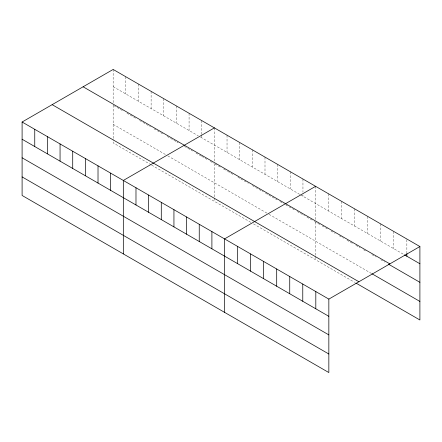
<?xml version="1.0" encoding="UTF-8"?>
<svg xmlns="http://www.w3.org/2000/svg" width="442" height="442" viewBox="0 0 442 442"><rect width="100%" height="100%" fill="white"/><g stroke="black" fill="none" stroke-linecap="round" stroke-linejoin="round"><path stroke-width="0.33" stroke-dasharray="2.21 1.66" d="M113.158 69.444L113.158 103.229M113.158 86.665L198.276 135.81M200.58 137.136L300.079 194.579M300.654 194.911L403.9 254.52M113.732 105.55L122.931 110.865M126.959 113.185L136.164 118.5M139.611 120.495L150.54 126.804M153.993 128.793L163.767 134.44M167.22 136.429L176.424 141.744M176.999 142.075L178.148 142.738M184.474 146.39L192.524 151.042M195.977 153.037L201.154 156.02M201.729 156.357L206.906 159.341M210.353 161.336L213.806 163.33M214.956 163.993L221.282 167.645M223.586 168.971L227.033 170.966M227.608 171.297L233.934 174.949M237.962 177.275L239.686 178.27M240.84 178.933L248.316 183.253M252.343 185.574L263.266 191.883M265.57 193.215L277.073 199.856M279.946 201.513L283.399 203.508M285.698 204.834L294.902 210.149M297.201 211.475L304.682 215.795M306.98 217.121L312.157 220.11M314.455 221.436L319.754 224.497M322.124 225.868L328.644 229.63M331.014 230.995L335.163 233.393M339.312 235.785L343.456 238.183M347.014 240.233L352.346 243.315M355.904 245.365L360.048 247.763M363.606 249.813L365.976 251.183M371.904 254.603L376.048 257.001M380.789 259.736L384.938 262.128M113.158 124.335L165.496 154.551M167.794 155.882L268.443 213.989M269.018 214.32L371.308 273.377M151.114 164.805L113.158 142.893L113.158 139.578M151.689 165.137L251.189 222.586M253.493 223.912L354.716 282.355M406.861 239.702L406.861 252.791M393.828 231.486L393.828 248.708M380.789 223.956L380.789 241.177M367.755 216.431L367.755 233.652M354.716 208.906L354.716 226.127M341.683 201.381L341.683 218.602M328.644 193.85L328.644 211.072M315.605 186.325L315.605 220.116M315.605 222.099L315.605 255.796M315.605 256.459L315.605 259.774M302.952 179.021L302.952 192.11M302.952 194.861L302.952 196.242M290.3 171.717L290.3 188.938M277.648 164.407L277.648 181.629M264.996 157.103L264.996 174.325M252.343 149.799L252.343 167.021M239.686 142.495L239.686 159.717M227.033 135.191L227.033 152.413M214.381 127.882L214.381 161.01M214.381 163.662L214.381 197.359M214.381 198.022L214.381 201.331M201.729 120.578L201.729 134.357M201.729 135.042L201.729 137.799M189.077 113.274L189.077 130.495M176.424 105.97L176.424 123.191M163.767 98.66L163.767 115.881M151.114 91.356L151.114 108.577M138.462 84.052L138.462 101.273M125.81 76.748L125.81 93.969M113.158 105.218L113.158 138.915"/><path stroke-width="0.66" d="M22.1 122.014L328.842 299.107L328.842 372.556L22.1 195.463L22.1 122.014L113.158 69.444L419.9 246.537L419.9 319.986L355.904 283.04M214.381 127.882L123.324 180.452L123.324 253.901M315.605 186.325L224.553 238.895L224.553 312.345M328.842 299.107L419.9 246.537M404.491 254.863L419.9 263.758M83.107 86.792L389.85 263.885M388.496 264.183L419.9 282.316M371.904 273.72L419.9 301.433M52.15 104.666L358.893 281.758M22.1 139.236L328.842 316.328M22.1 157.788L328.842 334.887M22.1 176.905L328.842 354.003M406.861 253.476L406.861 256.233M315.809 291.582L315.809 308.803M302.77 284.057L302.77 301.278M289.737 276.532L289.737 293.753M276.698 269.001L276.698 286.223M263.659 261.476L263.659 278.698M250.625 253.951L250.625 271.173M237.586 246.421L237.586 263.642M211.9 231.591L211.9 248.813M199.243 224.287L199.243 241.509M186.59 216.978L186.59 234.199M173.938 209.674L173.938 226.895M161.286 202.37L161.286 219.591M148.634 195.066L148.634 212.287M135.981 187.762L135.981 204.983M110.671 173.148L110.671 190.369M98.019 165.844L98.019 183.065M85.367 158.54L85.367 175.761M72.715 151.236L72.715 168.457M60.062 143.926L60.062 161.148M47.404 136.622L47.404 153.844M34.752 129.318L34.752 146.54"/></g></svg>
